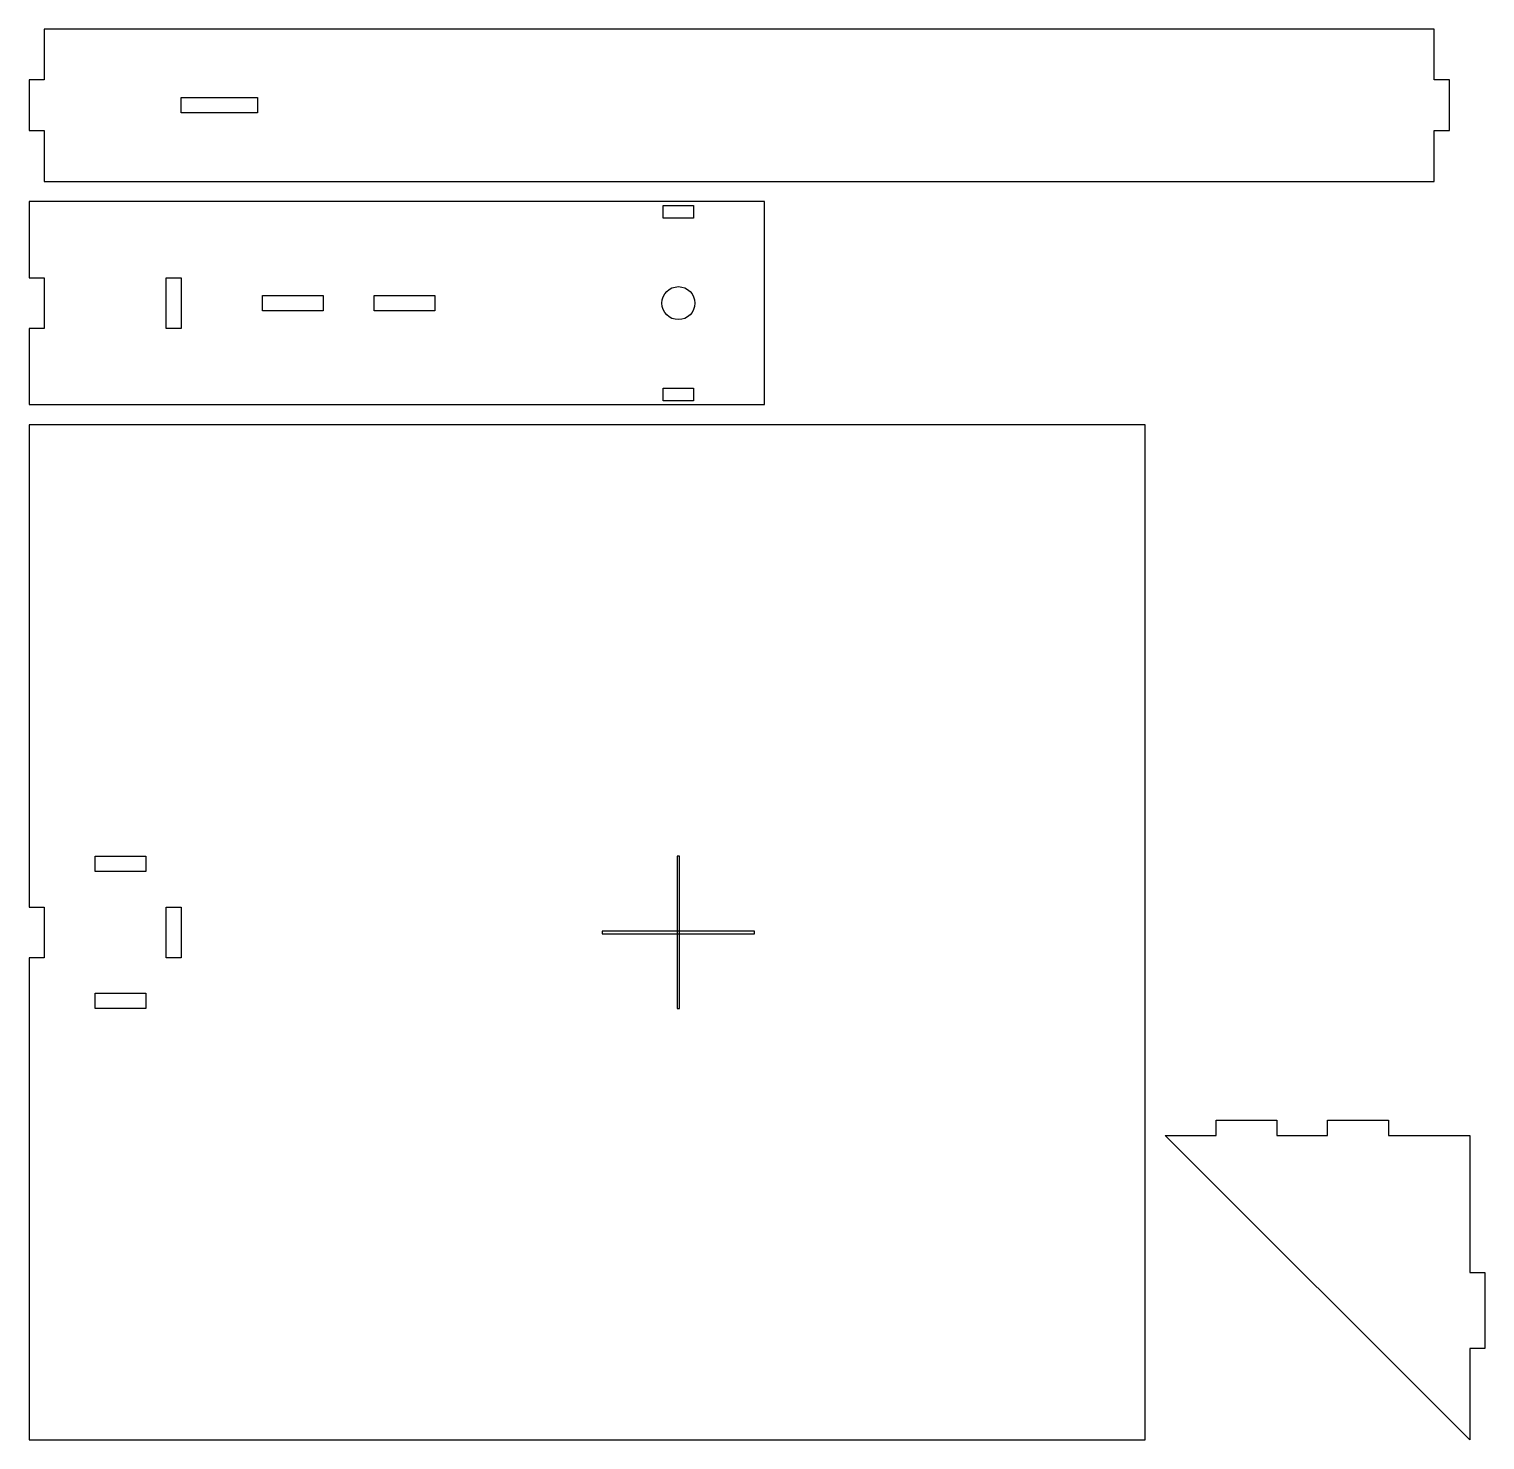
# Model space of a CAD drawing. Header units: millimetres. Extents: x 5 to 292, y 5 to 283.
import ezdxf

# ---------------------------------------------------------------- set-up
doc = ezdxf.new("R2010")
doc.units = ezdxf.units.MM
doc.layers.add('CUT', color=1, linetype='CONTINUOUS')
doc.layers.add('ENGRAVE', color=5, linetype='CONTINUOUS')

msp = doc.modelspace()

# ---------------------------------------------------------------- linework, layer by layer
at = {"layer": 'CUT', "color": 1}
for points in [[(282, 253), (282, 263), (285, 263), (285, 273), (282, 273), (282, 283), (8, 283), (8, 273), (5, 273), (5, 263), (8, 263), (8, 253)], [(50, 266.5), (35, 266.5), (35, 269.5), (50, 269.5)], [(150, 209), (150, 249), (5, 249), (5, 234), (8, 234), (8, 224), (5, 224), (5, 209)], [(136, 245.75), (130, 245.75), (130, 248.25), (136, 248.25)], [(35, 224), (32, 224), (32, 234), (35, 234)], [(63, 227.5), (51, 227.5), (51, 230.5), (63, 230.5)], [(85, 227.5), (73, 227.5), (73, 230.5), (85, 230.5)], [(136, 209.75), (130, 209.75), (130, 212.25), (136, 212.25)], [(225, 5), (225, 205), (5, 205), (5, 110), (8, 110), (8, 100), (5, 100), (5, 5)], [(28, 117), (18, 117), (18, 120), (28, 120)], [(35, 100), (32, 100), (32, 110), (35, 110)], [(28, 90), (18, 90), (18, 93), (28, 93)], [(229, 65), (239, 65), (239, 68), (251, 68), (251, 65), (261, 65), (261, 68), (273, 68), (273, 65), (289, 65), (289, 38), (292, 38), (292, 23), (289, 23), (289, 5)]]:
    msp.add_lwpolyline(points, close=True, dxfattribs=at)
msp.add_circle((133, 229), 3.25, dxfattribs=at)
at = {"layer": 'ENGRAVE', "color": 5}
for points in [[(133.25, 90), (133.25, 120), (132.75, 120), (132.75, 90)], [(148, 104.75), (148, 105.25), (118, 105.25), (118, 104.75)]]:
    msp.add_lwpolyline(points, close=True, dxfattribs=at)

doc.saveas('drawing.dxf')
